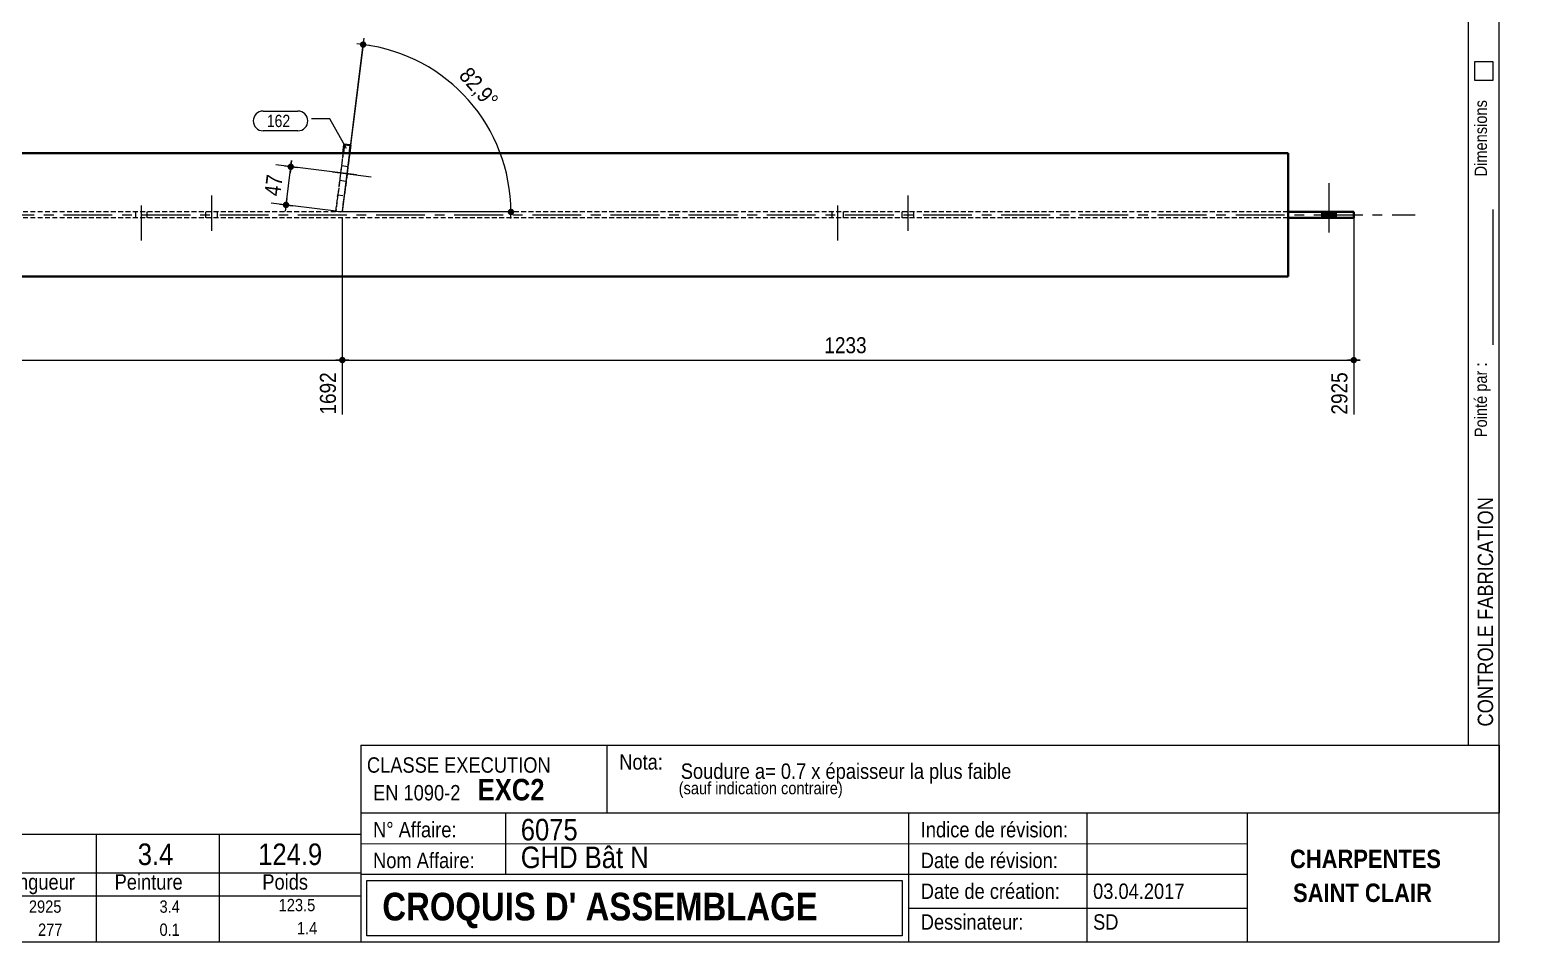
# Model space of a CAD drawing. Header units: millimetres. Extents: x 2 to 410, y 5 to 282.
# Drawn here: x 166.2 to 410, y 5 to 153.2 of the extents above; entities that cross this region are included whole.
import ezdxf

# ---------------------------------------------------------------- set-up
doc = ezdxf.new("R2010")
doc.units = ezdxf.units.MM
for name, pattern in [('AXES', [12.7, 7.9375, -1.5875, 1.5875, -1.5875]), ('CACHE2', [1.190625, 0.79375, -0.396875]), ('INTERROMPUX2', [9.525, 6.35, -3.175])]:
    doc.linetypes.add(name, pattern=pattern)
for name, color, linetype, lineweight in [('Autre type objet', 1, 'Continuous', 0), ('Axe', 1, 'Continuous', 0), ('Boulon', 7, 'Continuous', 0), ('Cache', 7, 'Continuous', 0), ('Cotation', 7, 'Continuous', 0), ('Feuille dessin', 5, 'Continuous', 0), ('Piece', 2, 'Continuous', 0), ('Repère pièce', 3, 'Continuous', 0)]:
    doc.layers.add(name, color=color, linetype=linetype, lineweight=lineweight)
doc.styles.add('ARIAL', font='ARIAL.TTF')
doc.styles.add('ARIAL_BOLD', font='ARIALBD.TTF')
doc.styles.add('ARIAL_ITALIC', font='ARIALI.TTF')
doc.styles.add('ARIAL_NARROW', font='ARIAL.TTF')
doc.styles.add('COMIC_SANS_MS', font='COMIC.TTF')

# ---------------------------------------------------------------- blocks, each defined once
blk = doc.blocks.new('*A10')
at = {"layer": 'Boulon'}
blk.add_hatch(color=256, dxfattribs=at).paths.add_polyline_path([(378.56, 123.6), (378.56, 122.66), (376.16, 122.66), (376.16, 123.6)], flags=17)
blk.add_hatch(color=256, dxfattribs=at).paths.add_polyline_path([(378.56, 123.6), (378.56, 122.66), (376.16, 122.66), (376.16, 123.6)], flags=17)
blk.add_hatch(color=256, dxfattribs=at).paths.add_polyline_path([(378.56, 123.6), (378.56, 122.66), (376.16, 122.66), (376.16, 123.6)], flags=17)
at = {"layer": 'Boulon', "linetype": 'Continuous', "lineweight": 0}
for p, q in [((377.36, 120.26), (377.36, 128.26)), ((377.36, 120.26), (377.36, 128.26)), ((377.36, 120.26), (377.36, 128.26)), ((376.16, 122.66), (376.16, 123.6)), ((376.16, 122.66), (376.16, 123.6)), ((376.16, 122.66), (376.16, 123.6)), ((378.56, 122.66), (378.56, 123.6)), ((378.56, 122.66), (378.56, 123.6)), ((378.56, 122.66), (378.56, 123.6))]:
    blk.add_line(p, q, dxfattribs=at)
blk = doc.blocks.new('*A12')
at = {"layer": 'Boulon', "linetype": 'INTERROMPUX2', "lineweight": 0}
for p, q in [((195.777565, 120.522191), (195.777565, 126.255524)), ((195.777565, 120.522191), (195.777565, 126.255524)), ((194.844232, 122.655524), (194.844232, 123.60219)), ((194.844232, 122.655524), (194.844232, 123.60219)), ((196.710899, 122.655524), (196.710899, 123.60219)), ((196.710899, 122.655524), (196.710899, 123.60219))]:
    blk.add_line(p, q, dxfattribs=at)
blk = doc.blocks.new('*A13')
at = {"layer": 'Boulon', "linetype": 'INTERROMPUX2', "lineweight": 0}
for p, q in [((184.310899, 124.668857), (184.310899, 118.935524)), ((184.310899, 124.668857), (184.310899, 118.935524)), ((183.377565, 123.60219), (183.377565, 122.655524)), ((183.377565, 123.60219), (183.377565, 122.655524)), ((185.244232, 123.60219), (185.244232, 122.655524)), ((185.244232, 123.60219), (185.244232, 122.655524))]:
    blk.add_line(p, q, dxfattribs=at)
blk = doc.blocks.new('*A14')
at = {"layer": 'Boulon', "linetype": 'INTERROMPUX2', "lineweight": 0}
for p, q in [((308.929569, 120.522191), (308.929569, 126.255524)), ((308.929569, 120.522191), (308.929569, 126.255524)), ((307.996235, 122.655524), (307.996235, 123.60219)), ((307.996235, 122.655524), (307.996235, 123.60219)), ((309.862902, 122.655524), (309.862902, 123.60219)), ((309.862902, 122.655524), (309.862902, 123.60219))]:
    blk.add_line(p, q, dxfattribs=at)
blk = doc.blocks.new('*A15')
at = {"layer": 'Boulon', "linetype": 'INTERROMPUX2', "lineweight": 0}
for p, q in [((297.462902, 124.668857), (297.462902, 118.935524)), ((297.462902, 124.668857), (297.462902, 118.935524)), ((296.529569, 123.60219), (296.529569, 122.655524)), ((296.529569, 123.60219), (296.529569, 122.655524)), ((298.396235, 123.60219), (298.396235, 122.655524)), ((298.396235, 123.60219), (298.396235, 122.655524))]:
    blk.add_line(p, q, dxfattribs=at)
blk = doc.blocks.new('*A16')
at = {"layer": 'Boulon', "linetype": 'INTERROMPUX2', "lineweight": 0}
for p, q in [((215.393243, 130.098778), (223.332168, 129.11213)), ((215.393243, 130.098778), (223.332168, 129.11213)), ((215.393243, 130.098778), (223.332168, 129.11213)), ((216.864394, 131.125175), (217.922918, 130.993622)), ((216.864394, 131.125175), (217.922918, 130.993622)), ((216.864394, 131.125175), (217.922918, 130.993622)), ((216.5684, 128.743498), (217.626923, 128.611945)), ((216.5684, 128.743498), (217.626923, 128.611945)), ((216.5684, 128.743498), (217.626923, 128.611945))]:
    blk.add_line(p, q, dxfattribs=at)
blk = doc.blocks.new('*A17')
at = {"layer": 'Axe', "color": 1, "linetype": 'AXES', "lineweight": 15}
blk.add_line((108.181611, 123.128857), (391.364735, 123.128857), dxfattribs=at)
at = {"layer": 'Cache', "color": 7, "linetype": 'CACHE2', "lineweight": 20}
for p, q in [((370.697986, 123.60219), (108.181611, 123.60219)), ((370.697986, 122.655524), (108.181611, 122.655524))]:
    blk.add_line(p, q, dxfattribs=at)
at = {"layer": 'Piece', "color": 2, "linetype": 'Continuous', "lineweight": 40}
for p, q in [((108.181611, 133.128857), (370.697986, 133.128857)), ((370.697986, 133.128857), (370.697986, 113.128857)), ((381.364735, 123.60219), (370.697986, 123.60219)), ((381.364735, 122.655524), (370.697986, 122.655524)), ((381.364735, 123.60219), (381.364735, 122.655524)), ((370.697986, 113.128857), (108.181611, 113.128857))]:
    blk.add_line(p, q, dxfattribs=at)
blk = doc.blocks.new('*A18')
at = {"layer": 'Cache', "color": 7, "linetype": 'CACHE2', "lineweight": 20}
for p, q in [((217.29217, 134.564972), (216.274732, 126.379965)), ((218.35069, 134.433392), (217.333252, 126.248386)), ((218.35069, 134.433392), (218.349779, 134.433505)), ((217.112729, 133.128857), (216.273822, 126.380078)), ((218.187605, 133.128857), (217.332342, 126.248499)), ((215.944939, 123.73377), (216.273822, 126.380078)), ((216.274732, 126.379965), (215.945718, 123.733673)), ((216.273822, 126.380078), (217.333252, 126.248386)), ((217.003459, 123.60219), (217.332342, 126.248499)), ((217.004238, 123.602094), (217.333252, 126.248386)), ((215.945718, 123.733673), (215.944939, 123.73377)), ((215.944939, 123.73377), (217.004238, 123.602094))]:
    blk.add_line(p, q, dxfattribs=at)
at = {"layer": 'Piece', "color": 2, "linetype": 'Continuous', "lineweight": 40}
for p, q in [((217.291259, 134.565085), (217.112729, 133.128857)), ((217.291259, 134.565085), (217.29217, 134.564972)), ((217.291259, 134.565085), (218.35069, 134.433392)), ((218.349779, 134.433505), (218.187605, 133.128857))]:
    blk.add_line(p, q, dxfattribs=at)
blk = doc.blocks.new('*A19')
at = {"layer": 'Feuille dessin', "linetype": 'Continuous', "lineweight": 0}
for p, q in [((405, 5), (405, 282)), ((5, 5), (405, 5))]:
    blk.add_line(p, q, dxfattribs=at)
blk = doc.blocks.new('*A20')
at = {"layer": 'Autre type objet', "linetype": 'Continuous', "lineweight": 0}
for p, q in [((400, 37), (400, 282)), ((400, 282), (410, 282)), ((401, 281), (401, 278)), ((404, 281), (401, 281)), ((404, 278), (404, 281)), ((405, 37), (405, 282)), ((410, 282), (410, 240)), ((401, 278), (404, 278)), ((404, 246.898947), (401, 246.898947)), ((401, 246.898947), (401, 243.898947)), ((404, 243.898947), (404, 246.898947)), ((401, 243.898947), (404, 243.898947)), ((410, 240), (405, 235)), ((404, 206.87143), (404, 228.87143)), ((401, 181), (401, 178)), ((404, 181), (401, 181)), ((404, 178), (404, 181)), ((401, 178), (404, 178)), ((401, 148), (401, 145)), ((404, 148), (401, 148)), ((404, 145), (404, 148)), ((401, 145), (404, 145)), ((404, 102), (404, 124)), ((400, 37), (405, 37))]:
    blk.add_line(p, q, dxfattribs=at)
at = {"layer": 'Autre type objet', "width": 0.85}
for s, height, style, p in [('Marquage', 2, 'ARIAL', (402.175102, 263.861793)), ('/Etiquette', 2, 'ARIAL', (404.882157, 264.509258)), ('6075 / [4-.21] Ind 0', 2.5, 'ARIAL_ITALIC', (409, 242.657715)), ('VISA', 2, 'ARIAL', (403.660159, 254.754913)), ('Soudures', 2, 'ARIAL', (403, 231.189963)), ('Soudé par :', 2, 'ARIAL', (403.230161, 192.415081)), ('Nbre de pièces', 2, 'ARIAL', (403, 158)), ('Dimensions', 2, 'ARIAL', (403, 129.364258)), ('Pointé par :', 2, 'ARIAL', (403, 87)), ('CONTROLE FABRICATION', 2.5, 'ARIAL', (404, 40))]:
    blk.add_text(s, height=height, rotation=90, dxfattribs=dict(at, style=style)).set_placement(p)
blk = doc.blocks.new('*A21')
at = {"layer": 'Autre type objet', "linetype": 'Continuous', "lineweight": 0}
for p, q in [((220, 37), (405, 37)), ((220, 37), (220, 26)), ((260, 37), (260, 26)), ((405, 37), (405, 26)), ((220, 26), (405, 26))]:
    blk.add_line(p, q, dxfattribs=at)
at = {"layer": 'Autre type objet', "width": 0.85}
for s, height, style, p in [('CLASSE EXECUTION', 2.5, 'ARIAL', (221, 32.5)), ('Nota:', 2.5, 'ARIAL', (262, 33)), ('Soudure a= 0.7 x épaisseur la plus faible', 2.5, 'ARIAL', (272, 31.5)), ('EN 1090-2', 2.5, 'ARIAL', (222, 28)), ('EXC2', 3.5, 'ARIAL_BOLD', (239, 28)), (' (sauf indication contraire)', 2, 'ARIAL', (271, 29))]:
    blk.add_text(s, height=height, dxfattribs=dict(at, style=style)).set_placement(p)
blk = doc.blocks.new('*A22')
at = {"layer": 'Autre type objet', "linetype": 'Continuous', "lineweight": 0}
for p, q in [((35, 22.526986), (220, 22.526986)), ((35.000031, 22.526887), (35, 12.5)), ((89, 22.192397), (124, 22.192397)), ((89, 16.624117), (89, 22.192397)), ((124, 22.192397), (124, 16.624117)), ((177.006307, 22.526553), (177, 12.5)), ((197.000069, 22.525594), (197, 12.5)), ((219.999994, 22.526914), (220, 12.5)), ((35, 16.25), (220, 16.25)), ((54, 16.25), (54, 12.5)), ((124, 16.624117), (89, 16.624117)), ((101, 16.25), (101, 12.5)), ((111, 16.25), (111, 12.5)), ((130, 16.25), (130, 12.5)), ((159, 16.25), (159, 12.5)), ((35, 12.5), (220, 12.5)), ((35, 12.5), (35, 8.75)), ((54, 12.5), (54, 8.75)), ((101, 12.5), (101, 8.75)), ((111, 12.5), (111, 8.75)), ((130, 12.5), (130, 8.75)), ((159, 12.5), (159, 8.75)), ((177, 12.5), (177, 8.75)), ((197, 12.5), (197, 8.75)), ((220, 12.5), (220, 8.75)), ((35, 8.75), (35, 5)), ((54, 8.75), (54, 5)), ((101, 8.75), (101, 5)), ((111, 8.75), (111, 5)), ((130, 8.75), (130, 5)), ((159, 8.75), (159, 5)), ((177, 8.75), (177, 5)), ((197, 8.75), (197, 5)), ((220, 8.75), (220, 5))]:
    blk.add_line(p, q, dxfattribs=at)
at = {"layer": 'Autre type objet', "width": 0.85}
for s, height, style, p in [('TOLERANCES ESSENTIELLES CONFORMES A LA NORME 1090-1', 2.5, 'ARIAL_BOLD', (38, 23.677143)), ('LISTE POUR UN ASSEMBLAGE:', 2.5, 'ARIAL', (36, 18.028635)), ('Rep:', 3, 'ARIAL_NARROW', (89.824804, 17.841901)), ('4-21', 4, 'ARIAL', (100.65625, 17.5)), ('Qtité:', 3, 'ARIAL', (131.03794, 17.899058)), ('1', 3.5, 'ARIAL', (140.83694, 17.899058)), ('3.4', 3.5, 'ARIAL', (183.758911, 17.5)), ('124.9', 3.5, 'ARIAL', (203.3302, 17.5)), ('Repère', 2.5, 'ARIAL', (39, 13.5)), ('Profil', 2.5, 'ARIAL', (72, 13.5)), ('Qté', 2.5, 'ARIAL', (103, 13.5)), ('Matériau', 2.5, 'ARIAL', (114, 13.5)), ('Revêtement', 2.5, 'ARIAL', (134, 13.5)), ('Longueur', 2.5, 'ARIAL', (161, 13.5)), ('Peinture', 2.5, 'ARIAL', (180, 13.5)), ('Poids', 2.5, 'ARIAL', (204, 13.5)), ('154', 2, 'ARIAL', (37, 10)), ('IPE300', 2, 'ARIAL', (55, 9.75)), ('1', 2, 'ARIAL', (107.186523, 9.75)), ('S275JR', 2, 'ARIAL', (116.259277, 9.75)), ('PEINTURE', 2, 'ARIAL', (137.896973, 9.75)), ('2925', 2, 'ARIAL', (166.070312, 9.75)), ('3.4', 2, 'ARIAL', (187.295898, 9.75)), ('123.5', 2, 'ARIAL', (206.663086, 10)), ('162', 2, 'ARIAL', (37, 6.25)), ('PL8*82', 2, 'ARIAL', (55, 6)), ('1', 2, 'ARIAL', (107.186523, 6)), ('S235JR', 2, 'ARIAL', (116.259277, 6)), ('277', 2, 'ARIAL', (167.553711, 6)), ('0.1', 2, 'ARIAL', (187.295898, 6)), ('1.4', 2, 'ARIAL', (209.629883, 6.25))]:
    blk.add_text(s, height=height, dxfattribs=dict(at, style=style)).set_placement(p)
blk = doc.blocks.new('*A23')
at = {"layer": 'Autre type objet', "linetype": 'Continuous', "lineweight": 0}
for p, q in [((220, 26), (405, 26)), ((220, 26), (220, 5)), ((243.5, 26), (243.5, 16)), ((309, 26), (309, 5)), ((338, 26), (338, 5)), ((364.113616, 5), (364.113616, 26)), ((405, 5), (405, 26)), ((220, 21), (364.091573, 20.947521)), ((220, 16), (309, 16)), ((221, 15), (308, 15)), ((221, 6), (221, 15)), ((308, 15), (308, 6)), ((309, 16), (364.1638, 15.995557)), ((309, 10.5), (364.091381, 10.5)), ((220, 5), (405, 5)), ((308, 6), (221, 6))]:
    blk.add_line(p, q, dxfattribs=at)
at = {"layer": 'Autre type objet', "width": 0.85}
for s, height, style, p in [('N° Affaire:', 2.5, 'ARIAL_NARROW', (222, 22)), ('6075', 3.5, 'ARIAL', (246, 21.5)), ('Indice de révision:', 2.5, 'ARIAL_NARROW', (311, 22)), ('Nom Affaire:', 2.5, 'ARIAL_NARROW', (222, 17)), ('GHD Bât N', 3.5, 'ARIAL', (246, 17)), ('Date de révision:', 2.5, 'ARIAL_NARROW', (311, 17)), ('CHARPENTES', 3, 'ARIAL_BOLD', (371, 17)), ('Date de création:', 2.5, 'ARIAL_NARROW', (311, 12)), ("CROQUIS D' ASSEMBLAGE", 4.5, 'ARIAL_BOLD', (223.5, 8.5)), ('03.04.2017', 2.5, 'ARIAL', (339, 12)), ('SAINT CLAIR', 3, 'ARIAL_BOLD', (371.5, 11.5)), ('Dessinateur:', 2.5, 'ARIAL_NARROW', (311, 7)), ('SD', 2.5, 'ARIAL', (339, 7))]:
    blk.add_text(s, height=height, dxfattribs=dict(at, style=style)).set_placement(p)
blk = doc.blocks.new('*A50')
at = {"layer": 'Cotation'}
for points in [[(208.6, 130.42), (208.57, 130.42), (208.55, 130.43), (208.52, 130.43), (208.5, 130.44), (208.47, 130.44), (208.45, 130.45), (208.42, 130.46), (208.4, 130.47), (208.38, 130.48), (208.36, 130.49), (208.33, 130.51), (208.31, 130.52), (208.29, 130.54), (208.27, 130.56), (208.26, 130.57), (208.24, 130.59), (208.22, 130.61), (208.21, 130.63), (208.19, 130.65), (208.18, 130.67), (208.17, 130.7), (208.15, 130.72), (208.14, 130.74), (208.13, 130.77), (208.13, 130.79), (208.12, 130.81), (208.11, 130.84), (208.11, 130.86), (208.11, 130.89), (208.1, 130.91), (208.1, 130.94), (208.1, 130.97), (208.11, 130.99), (208.11, 131.02), (208.11, 131.04), (208.12, 131.07), (208.13, 131.09), (208.13, 131.12), (208.14, 131.14), (208.15, 131.16), (208.17, 131.19), (208.18, 131.21), (208.19, 131.23), (208.21, 131.25), (208.22, 131.27), (208.24, 131.29), (208.26, 131.31), (208.27, 131.33), (208.29, 131.34), (208.31, 131.36), (208.33, 131.37), (208.36, 131.39), (208.38, 131.4), (208.4, 131.41), (208.42, 131.42), (208.45, 131.43), (208.47, 131.44), (208.5, 131.44), (208.52, 131.45), (208.55, 131.45), (208.57, 131.46), (208.6, 131.46), (208.62, 131.46), (208.65, 131.46), (208.67, 131.46), (208.7, 131.45), (208.73, 131.45), (208.75, 131.44), (208.77, 131.44), (208.8, 131.43), (208.82, 131.42), (208.85, 131.41), (208.87, 131.4), (208.89, 131.39), (208.91, 131.37), (208.93, 131.36), (208.95, 131.34), (208.97, 131.33), (208.99, 131.31), (209.01, 131.29), (209.03, 131.27), (209.04, 131.25), (209.06, 131.23), (209.07, 131.21), (209.08, 131.19), (209.09, 131.16), (209.1, 131.14), (209.11, 131.12), (209.12, 131.09), (209.13, 131.07), (209.13, 131.04), (209.14, 131.02), (209.14, 130.99), (209.14, 130.97), (209.14, 130.94), (209.14, 130.91), (209.14, 130.89), (209.14, 130.86), (209.13, 130.84), (209.13, 130.81), (209.12, 130.79), (209.11, 130.77), (209.1, 130.74), (209.09, 130.72), (209.08, 130.7), (209.07, 130.67), (209.06, 130.65), (209.04, 130.63), (209.03, 130.61), (209.01, 130.59), (208.99, 130.57), (208.97, 130.56), (208.95, 130.54), (208.93, 130.52), (208.91, 130.51), (208.89, 130.49), (208.87, 130.48), (208.85, 130.47), (208.82, 130.46), (208.8, 130.45), (208.77, 130.44), (208.75, 130.44), (208.73, 130.43), (208.7, 130.43), (208.67, 130.42), (208.65, 130.42), (208.62, 130.42)], [(207.83, 124.22), (207.8, 124.22), (207.78, 124.23), (207.75, 124.23), (207.73, 124.24), (207.7, 124.24), (207.68, 124.25), (207.65, 124.26), (207.63, 124.27), (207.61, 124.28), (207.59, 124.29), (207.56, 124.31), (207.54, 124.32), (207.52, 124.34), (207.5, 124.35), (207.49, 124.37), (207.47, 124.39), (207.45, 124.41), (207.44, 124.43), (207.42, 124.45), (207.41, 124.47), (207.39, 124.49), (207.38, 124.52), (207.37, 124.54), (207.36, 124.56), (207.36, 124.59), (207.35, 124.61), (207.34, 124.64), (207.34, 124.66), (207.34, 124.69), (207.33, 124.71), (207.33, 124.74), (207.33, 124.77), (207.34, 124.79), (207.34, 124.82), (207.34, 124.84), (207.35, 124.87), (207.36, 124.89), (207.36, 124.91), (207.37, 124.94), (207.38, 124.96), (207.39, 124.98), (207.41, 125.01), (207.42, 125.03), (207.44, 125.05), (207.45, 125.07), (207.47, 125.09), (207.49, 125.11), (207.5, 125.12), (207.52, 125.14), (207.54, 125.16), (207.56, 125.17), (207.59, 125.19), (207.61, 125.2), (207.63, 125.21), (207.65, 125.22), (207.68, 125.23), (207.7, 125.24), (207.73, 125.24), (207.75, 125.25), (207.78, 125.25), (207.8, 125.26), (207.83, 125.26), (207.85, 125.26), (207.88, 125.26), (207.9, 125.26), (207.93, 125.25), (207.95, 125.25), (207.98, 125.24), (208, 125.24), (208.03, 125.23), (208.05, 125.22), (208.08, 125.21), (208.1, 125.2), (208.12, 125.19), (208.14, 125.17), (208.16, 125.16), (208.18, 125.14), (208.2, 125.12), (208.22, 125.11), (208.24, 125.09), (208.26, 125.07), (208.27, 125.05), (208.29, 125.03), (208.3, 125.01), (208.31, 124.98), (208.32, 124.96), (208.33, 124.94), (208.34, 124.91), (208.35, 124.89), (208.36, 124.87), (208.36, 124.84), (208.37, 124.82), (208.37, 124.79), (208.37, 124.77), (208.37, 124.74), (208.37, 124.71), (208.37, 124.69), (208.37, 124.66), (208.36, 124.64), (208.36, 124.61), (208.35, 124.59), (208.34, 124.56), (208.33, 124.54), (208.32, 124.52), (208.31, 124.49), (208.3, 124.47), (208.29, 124.45), (208.27, 124.43), (208.26, 124.41), (208.24, 124.39), (208.22, 124.37), (208.2, 124.35), (208.18, 124.34), (208.16, 124.32), (208.14, 124.31), (208.12, 124.29), (208.1, 124.28), (208.08, 124.27), (208.05, 124.26), (208.03, 124.25), (208, 124.24), (207.98, 124.24), (207.95, 124.23), (207.93, 124.23), (207.9, 124.22), (207.88, 124.22), (207.85, 124.22)]]:
    blk.add_hatch(color=256, dxfattribs=at).paths.add_polyline_path(points, flags=17)
at = {"layer": 'Cotation', "linetype": 'Continuous', "lineweight": 0}
for p, q in [((208.75, 131.97), (208.5, 129.91)), ((208.62, 130.94), (208.75, 131.97)), ((219.31, 129.61), (206.22, 131.24)), ((207.59, 131.07), (209.66, 130.81)), ((207.85, 124.74), (208.62, 130.94)), ((216.01, 123.73), (205.45, 125.04)), ((206.82, 124.87), (208.89, 124.61)), ((207.98, 125.77), (207.72, 123.71)), ((207.85, 124.74), (207.72, 123.71))]:
    blk.add_line(p, q, dxfattribs=at)
at = {"layer": 'Cotation'}
for p in [(208.62, 130.94), (207.85, 124.74)]:
    blk.add_point(p, dxfattribs=at)
at = {"layer": 'Cotation', "style": 'ARIAL', "width": 0.85}
blk.add_text('47', height=2.6, rotation=82.9127, dxfattribs=at).set_placement((206.89, 126.06))
blk = doc.blocks.new('*A51')
at = {"layer": 'Cotation'}
for points in [[(24.06, 99.02), (24.03, 99.02), (24.01, 99.02), (23.98, 99.02), (23.96, 99.03), (23.93, 99.04), (23.91, 99.04), (23.88, 99.05), (23.86, 99.06), (23.84, 99.08), (23.82, 99.09), (23.79, 99.1), (23.77, 99.12), (23.75, 99.13), (23.73, 99.15), (23.71, 99.17), (23.7, 99.19), (23.68, 99.2), (23.66, 99.22), (23.65, 99.25), (23.64, 99.27), (23.62, 99.29), (23.61, 99.31), (23.6, 99.34), (23.59, 99.36), (23.58, 99.38), (23.58, 99.41), (23.57, 99.43), (23.57, 99.46), (23.57, 99.48), (23.56, 99.51), (23.56, 99.53), (23.56, 99.56), (23.57, 99.59), (23.57, 99.61), (23.57, 99.64), (23.58, 99.66), (23.58, 99.69), (23.59, 99.71), (23.6, 99.73), (23.61, 99.76), (23.62, 99.78), (23.64, 99.8), (23.65, 99.82), (23.66, 99.84), (23.68, 99.86), (23.7, 99.88), (23.71, 99.9), (23.73, 99.92), (23.75, 99.94), (23.77, 99.95), (23.79, 99.97), (23.82, 99.98), (23.84, 99.99), (23.86, 100), (23.88, 100.01), (23.91, 100.02), (23.93, 100.03), (23.96, 100.04), (23.98, 100.04), (24.01, 100.05), (24.03, 100.05), (24.06, 100.05), (24.08, 100.05), (24.11, 100.05), (24.13, 100.05), (24.16, 100.05), (24.18, 100.04), (24.21, 100.04), (24.23, 100.03), (24.26, 100.02), (24.28, 100.01), (24.3, 100), (24.33, 99.99), (24.35, 99.98), (24.37, 99.97), (24.39, 99.95), (24.41, 99.94), (24.43, 99.92), (24.45, 99.9), (24.47, 99.88), (24.48, 99.86), (24.5, 99.84), (24.51, 99.82), (24.53, 99.8), (24.54, 99.78), (24.55, 99.76), (24.56, 99.73), (24.57, 99.71), (24.58, 99.69), (24.59, 99.66), (24.59, 99.64), (24.6, 99.61), (24.6, 99.59), (24.6, 99.56), (24.6, 99.53), (24.6, 99.51), (24.6, 99.48), (24.6, 99.46), (24.59, 99.43), (24.59, 99.41), (24.58, 99.38), (24.57, 99.36), (24.56, 99.34), (24.55, 99.31), (24.54, 99.29), (24.53, 99.27), (24.51, 99.25), (24.5, 99.22), (24.48, 99.2), (24.47, 99.19), (24.45, 99.17), (24.43, 99.15), (24.41, 99.13), (24.39, 99.12), (24.37, 99.1), (24.35, 99.09), (24.33, 99.08), (24.3, 99.06), (24.28, 99.05), (24.26, 99.04), (24.23, 99.04), (24.21, 99.03), (24.18, 99.02), (24.16, 99.02), (24.13, 99.02), (24.11, 99.02), (24.08, 99.01)], [(216.98, 99.02), (216.95, 99.02), (216.93, 99.02), (216.9, 99.02), (216.88, 99.03), (216.85, 99.04), (216.83, 99.04), (216.81, 99.05), (216.78, 99.06), (216.76, 99.08), (216.74, 99.09), (216.72, 99.1), (216.69, 99.12), (216.67, 99.13), (216.66, 99.15), (216.64, 99.17), (216.62, 99.19), (216.6, 99.2), (216.59, 99.22), (216.57, 99.25), (216.56, 99.27), (216.55, 99.29), (216.53, 99.31), (216.52, 99.34), (216.51, 99.36), (216.51, 99.38), (216.5, 99.41), (216.49, 99.43), (216.49, 99.46), (216.49, 99.48), (216.48, 99.51), (216.48, 99.53), (216.48, 99.56), (216.49, 99.59), (216.49, 99.61), (216.49, 99.64), (216.5, 99.66), (216.51, 99.69), (216.51, 99.71), (216.52, 99.73), (216.53, 99.76), (216.55, 99.78), (216.56, 99.8), (216.57, 99.82), (216.59, 99.84), (216.6, 99.86), (216.62, 99.88), (216.64, 99.9), (216.66, 99.92), (216.67, 99.94), (216.69, 99.95), (216.72, 99.97), (216.74, 99.98), (216.76, 99.99), (216.78, 100), (216.81, 100.01), (216.83, 100.02), (216.85, 100.03), (216.88, 100.04), (216.9, 100.04), (216.93, 100.05), (216.95, 100.05), (216.98, 100.05), (217, 100.05), (217.03, 100.05), (217.06, 100.05), (217.08, 100.05), (217.11, 100.04), (217.13, 100.04), (217.16, 100.03), (217.18, 100.02), (217.2, 100.01), (217.23, 100), (217.25, 99.99), (217.27, 99.98), (217.29, 99.97), (217.31, 99.95), (217.33, 99.94), (217.35, 99.92), (217.37, 99.9), (217.39, 99.88), (217.41, 99.86), (217.42, 99.84), (217.44, 99.82), (217.45, 99.8), (217.46, 99.78), (217.47, 99.76), (217.48, 99.73), (217.49, 99.71), (217.5, 99.69), (217.51, 99.66), (217.51, 99.64), (217.52, 99.61), (217.52, 99.59), (217.52, 99.56), (217.52, 99.53), (217.52, 99.51), (217.52, 99.48), (217.52, 99.46), (217.51, 99.43), (217.51, 99.41), (217.5, 99.38), (217.49, 99.36), (217.48, 99.34), (217.47, 99.31), (217.46, 99.29), (217.45, 99.27), (217.44, 99.25), (217.42, 99.22), (217.41, 99.2), (217.39, 99.19), (217.37, 99.17), (217.35, 99.15), (217.33, 99.13), (217.31, 99.12), (217.29, 99.1), (217.27, 99.09), (217.25, 99.08), (217.23, 99.06), (217.2, 99.05), (217.18, 99.04), (217.16, 99.04), (217.13, 99.03), (217.11, 99.02), (217.08, 99.02), (217.06, 99.02), (217.03, 99.02), (217, 99.01)]]:
    blk.add_hatch(color=256, dxfattribs=at).paths.add_polyline_path(points, flags=17)
at = {"layer": 'Cotation', "linetype": 'Continuous', "lineweight": 0}
for p, q in [((217, 122.6), (217, 90.68)), ((24.08, 121.66), (24.08, 96.47)), ((24.08, 100.57), (24.08, 98.49)), ((217, 100.57), (217, 98.49)), ((25.12, 99.53), (23.04, 99.53)), ((24.08, 99.53), (23.04, 99.53)), ((24.08, 99.53), (217, 99.53)), ((218.04, 99.53), (215.96, 99.53)), ((217, 99.53), (218.04, 99.53))]:
    blk.add_line(p, q, dxfattribs=at)
at = {"layer": 'Cotation'}
for p in [(24.08, 99.53), (217, 99.53)]:
    blk.add_point(p, dxfattribs=at)
at = {"layer": 'Cotation', "style": 'ARIAL', "width": 0.85}
blk.add_text('1692', height=2.6, dxfattribs=at).set_placement((116.69, 100.65))
for s, p in [('0', (23.04, 96.47)), ('1692', (215.96, 90.68))]:
    blk.add_text(s, height=2.6, rotation=90.0002, dxfattribs=at).set_placement(p)
blk = doc.blocks.new('*A52')
at = {"layer": 'Cotation'}
for points in [[(216.98, 99.02), (216.95, 99.02), (216.93, 99.02), (216.9, 99.02), (216.88, 99.03), (216.85, 99.04), (216.83, 99.04), (216.81, 99.05), (216.78, 99.06), (216.76, 99.08), (216.74, 99.09), (216.72, 99.1), (216.69, 99.12), (216.67, 99.13), (216.66, 99.15), (216.64, 99.17), (216.62, 99.19), (216.6, 99.2), (216.59, 99.22), (216.57, 99.25), (216.56, 99.27), (216.55, 99.29), (216.53, 99.31), (216.52, 99.34), (216.51, 99.36), (216.51, 99.38), (216.5, 99.41), (216.49, 99.43), (216.49, 99.46), (216.49, 99.48), (216.48, 99.51), (216.48, 99.53), (216.48, 99.56), (216.49, 99.59), (216.49, 99.61), (216.49, 99.64), (216.5, 99.66), (216.51, 99.69), (216.51, 99.71), (216.52, 99.73), (216.53, 99.76), (216.55, 99.78), (216.56, 99.8), (216.57, 99.82), (216.59, 99.84), (216.6, 99.86), (216.62, 99.88), (216.64, 99.9), (216.66, 99.92), (216.67, 99.94), (216.69, 99.95), (216.72, 99.97), (216.74, 99.98), (216.76, 99.99), (216.78, 100), (216.81, 100.01), (216.83, 100.02), (216.85, 100.03), (216.88, 100.04), (216.9, 100.04), (216.93, 100.05), (216.95, 100.05), (216.98, 100.05), (217, 100.05), (217.03, 100.05), (217.06, 100.05), (217.08, 100.05), (217.11, 100.04), (217.13, 100.04), (217.16, 100.03), (217.18, 100.02), (217.2, 100.01), (217.23, 100), (217.25, 99.99), (217.27, 99.98), (217.29, 99.97), (217.31, 99.95), (217.33, 99.94), (217.35, 99.92), (217.37, 99.9), (217.39, 99.88), (217.41, 99.86), (217.42, 99.84), (217.44, 99.82), (217.45, 99.8), (217.46, 99.78), (217.47, 99.76), (217.48, 99.73), (217.49, 99.71), (217.5, 99.69), (217.51, 99.66), (217.51, 99.64), (217.52, 99.61), (217.52, 99.59), (217.52, 99.56), (217.52, 99.53), (217.52, 99.51), (217.52, 99.48), (217.52, 99.46), (217.51, 99.43), (217.51, 99.41), (217.5, 99.38), (217.49, 99.36), (217.48, 99.34), (217.47, 99.31), (217.46, 99.29), (217.45, 99.27), (217.44, 99.25), (217.42, 99.22), (217.41, 99.2), (217.39, 99.19), (217.37, 99.17), (217.35, 99.15), (217.33, 99.13), (217.31, 99.12), (217.29, 99.1), (217.27, 99.09), (217.25, 99.08), (217.23, 99.06), (217.2, 99.05), (217.18, 99.04), (217.16, 99.04), (217.13, 99.03), (217.11, 99.02), (217.08, 99.02), (217.06, 99.02), (217.03, 99.02), (217, 99.01)], [(381.34, 99.02), (381.31, 99.02), (381.29, 99.02), (381.26, 99.02), (381.24, 99.03), (381.21, 99.04), (381.19, 99.04), (381.17, 99.05), (381.14, 99.06), (381.12, 99.08), (381.1, 99.09), (381.08, 99.1), (381.05, 99.12), (381.03, 99.13), (381.02, 99.15), (381, 99.17), (380.98, 99.19), (380.96, 99.2), (380.95, 99.22), (380.93, 99.25), (380.92, 99.27), (380.91, 99.29), (380.89, 99.31), (380.88, 99.34), (380.88, 99.36), (380.87, 99.38), (380.86, 99.41), (380.85, 99.43), (380.85, 99.46), (380.85, 99.48), (380.85, 99.51), (380.84, 99.53), (380.85, 99.56), (380.85, 99.59), (380.85, 99.61), (380.85, 99.64), (380.86, 99.66), (380.87, 99.69), (380.88, 99.71), (380.88, 99.73), (380.89, 99.76), (380.91, 99.78), (380.92, 99.8), (380.93, 99.82), (380.95, 99.84), (380.96, 99.86), (380.98, 99.88), (381, 99.9), (381.02, 99.92), (381.03, 99.94), (381.05, 99.95), (381.08, 99.97), (381.1, 99.98), (381.12, 99.99), (381.14, 100), (381.17, 100.01), (381.19, 100.02), (381.21, 100.03), (381.24, 100.04), (381.26, 100.04), (381.29, 100.05), (381.31, 100.05), (381.34, 100.05), (381.36, 100.05), (381.39, 100.05), (381.42, 100.05), (381.44, 100.05), (381.47, 100.04), (381.49, 100.04), (381.52, 100.03), (381.54, 100.02), (381.56, 100.01), (381.59, 100), (381.61, 99.99), (381.63, 99.98), (381.65, 99.97), (381.67, 99.95), (381.69, 99.94), (381.71, 99.92), (381.73, 99.9), (381.75, 99.88), (381.77, 99.86), (381.78, 99.84), (381.8, 99.82), (381.81, 99.8), (381.82, 99.78), (381.83, 99.76), (381.85, 99.73), (381.85, 99.71), (381.86, 99.69), (381.87, 99.66), (381.87, 99.64), (381.88, 99.61), (381.88, 99.59), (381.88, 99.56), (381.88, 99.53), (381.88, 99.51), (381.88, 99.48), (381.88, 99.46), (381.87, 99.43), (381.87, 99.41), (381.86, 99.38), (381.85, 99.36), (381.85, 99.34), (381.83, 99.31), (381.82, 99.29), (381.81, 99.27), (381.8, 99.25), (381.78, 99.22), (381.77, 99.2), (381.75, 99.19), (381.73, 99.17), (381.71, 99.15), (381.69, 99.13), (381.67, 99.12), (381.65, 99.1), (381.63, 99.09), (381.61, 99.08), (381.59, 99.06), (381.56, 99.05), (381.54, 99.04), (381.52, 99.04), (381.49, 99.03), (381.47, 99.02), (381.44, 99.02), (381.42, 99.02), (381.39, 99.02), (381.36, 99.01)]]:
    blk.add_hatch(color=256, dxfattribs=at).paths.add_polyline_path(points, flags=17)
at = {"layer": 'Cotation', "linetype": 'Continuous', "lineweight": 0}
for p, q in [((217, 122.6), (217, 90.68)), ((381.36, 122.6), (381.36, 90.68)), ((217, 100.57), (217, 98.49)), ((381.36, 100.57), (381.36, 98.49)), ((218.04, 99.53), (215.96, 99.53)), ((217, 99.53), (215.96, 99.53)), ((217, 99.53), (381.36, 99.53)), ((382.4, 99.53), (380.32, 99.53)), ((381.36, 99.53), (382.4, 99.53))]:
    blk.add_line(p, q, dxfattribs=at)
at = {"layer": 'Cotation'}
for p in [(217, 99.53), (381.36, 99.53)]:
    blk.add_point(p, dxfattribs=at)
at = {"layer": 'Cotation', "style": 'ARIAL', "width": 0.85}
blk.add_text('1233', height=2.6, dxfattribs=at).set_placement((295.33, 100.65))
blk.add_text('2925', height=2.6, rotation=90.0002, dxfattribs=at).set_placement((380.32, 90.68))
blk = doc.blocks.new('*A53')
at = {"layer": 'Cotation'}
for points in [[(220.36, 150.27), (220.33, 150.27), (220.3, 150.27), (220.28, 150.28), (220.25, 150.28), (220.23, 150.29), (220.21, 150.3), (220.18, 150.31), (220.16, 150.32), (220.14, 150.33), (220.11, 150.34), (220.09, 150.35), (220.07, 150.37), (220.05, 150.38), (220.03, 150.4), (220.01, 150.42), (220, 150.44), (219.98, 150.46), (219.96, 150.48), (219.95, 150.5), (219.94, 150.52), (219.92, 150.54), (219.91, 150.56), (219.9, 150.59), (219.89, 150.61), (219.88, 150.64), (219.88, 150.66), (219.87, 150.69), (219.87, 150.71), (219.86, 150.74), (219.86, 150.76), (219.86, 150.79), (219.86, 150.81), (219.86, 150.84), (219.87, 150.86), (219.87, 150.89), (219.88, 150.91), (219.88, 150.94), (219.89, 150.96), (219.9, 150.99), (219.91, 151.01), (219.92, 151.03), (219.94, 151.05), (219.95, 151.08), (219.96, 151.1), (219.98, 151.12), (220, 151.14), (220.01, 151.15), (220.03, 151.17), (220.05, 151.19), (220.07, 151.2), (220.09, 151.22), (220.11, 151.23), (220.14, 151.25), (220.16, 151.26), (220.18, 151.27), (220.21, 151.28), (220.23, 151.28), (220.25, 151.29), (220.28, 151.3), (220.3, 151.3), (220.33, 151.3), (220.36, 151.31), (220.38, 151.31), (220.41, 151.31), (220.43, 151.3), (220.46, 151.3), (220.48, 151.3), (220.51, 151.29), (220.53, 151.28), (220.56, 151.28), (220.58, 151.27), (220.6, 151.26), (220.63, 151.25), (220.65, 151.23), (220.67, 151.22), (220.69, 151.2), (220.71, 151.19), (220.73, 151.17), (220.75, 151.15), (220.77, 151.14), (220.78, 151.12), (220.8, 151.1), (220.81, 151.08), (220.83, 151.05), (220.84, 151.03), (220.85, 151.01), (220.86, 150.99), (220.87, 150.96), (220.88, 150.94), (220.89, 150.91), (220.89, 150.89), (220.9, 150.86), (220.9, 150.84), (220.9, 150.81), (220.9, 150.79), (220.9, 150.76), (220.9, 150.74), (220.9, 150.71), (220.89, 150.69), (220.89, 150.66), (220.88, 150.64), (220.87, 150.61), (220.86, 150.59), (220.85, 150.56), (220.84, 150.54), (220.83, 150.52), (220.81, 150.5), (220.8, 150.48), (220.78, 150.46), (220.77, 150.44), (220.75, 150.42), (220.73, 150.4), (220.71, 150.38), (220.69, 150.37), (220.67, 150.35), (220.65, 150.34), (220.63, 150.33), (220.6, 150.32), (220.58, 150.31), (220.56, 150.3), (220.53, 150.29), (220.51, 150.28), (220.48, 150.28), (220.46, 150.27), (220.43, 150.27), (220.41, 150.27), (220.38, 150.27)], [(244.37, 123.08), (244.35, 123.08), (244.32, 123.09), (244.3, 123.09), (244.27, 123.1), (244.25, 123.1), (244.22, 123.11), (244.2, 123.12), (244.18, 123.13), (244.15, 123.14), (244.13, 123.16), (244.11, 123.17), (244.09, 123.18), (244.07, 123.2), (244.05, 123.22), (244.03, 123.23), (244.01, 123.25), (244, 123.27), (243.98, 123.29), (243.97, 123.31), (243.95, 123.33), (243.94, 123.36), (243.93, 123.38), (243.92, 123.4), (243.91, 123.43), (243.9, 123.45), (243.89, 123.48), (243.89, 123.5), (243.88, 123.53), (243.88, 123.55), (243.88, 123.58), (243.88, 123.6), (243.88, 123.63), (243.88, 123.65), (243.88, 123.68), (243.89, 123.7), (243.89, 123.73), (243.9, 123.75), (243.91, 123.78), (243.92, 123.8), (243.93, 123.82), (243.94, 123.85), (243.95, 123.87), (243.97, 123.89), (243.98, 123.91), (244, 123.93), (244.01, 123.95), (244.03, 123.97), (244.05, 123.99), (244.07, 124), (244.09, 124.02), (244.11, 124.03), (244.13, 124.05), (244.15, 124.06), (244.18, 124.07), (244.2, 124.08), (244.22, 124.09), (244.25, 124.1), (244.27, 124.11), (244.3, 124.11), (244.32, 124.12), (244.35, 124.12), (244.37, 124.12), (244.4, 124.12), (244.42, 124.12), (244.45, 124.12), (244.47, 124.12), (244.5, 124.11), (244.52, 124.11), (244.55, 124.1), (244.57, 124.09), (244.6, 124.08), (244.62, 124.07), (244.64, 124.06), (244.67, 124.05), (244.69, 124.03), (244.71, 124.02), (244.73, 124), (244.75, 123.99), (244.77, 123.97), (244.78, 123.95), (244.8, 123.93), (244.82, 123.91), (244.83, 123.89), (244.84, 123.87), (244.86, 123.85), (244.87, 123.82), (244.88, 123.8), (244.89, 123.78), (244.9, 123.75), (244.9, 123.73), (244.91, 123.7), (244.91, 123.68), (244.92, 123.65), (244.92, 123.63), (244.92, 123.6), (244.92, 123.58), (244.92, 123.55), (244.91, 123.53), (244.91, 123.5), (244.9, 123.48), (244.9, 123.45), (244.89, 123.43), (244.88, 123.4), (244.87, 123.38), (244.86, 123.36), (244.84, 123.33), (244.83, 123.31), (244.82, 123.29), (244.8, 123.27), (244.78, 123.25), (244.77, 123.23), (244.75, 123.22), (244.73, 123.2), (244.71, 123.18), (244.69, 123.17), (244.67, 123.16), (244.64, 123.14), (244.62, 123.13), (244.6, 123.12), (244.57, 123.11), (244.55, 123.1), (244.52, 123.1), (244.5, 123.09), (244.47, 123.09), (244.45, 123.08), (244.42, 123.08), (244.4, 123.08)]]:
    blk.add_hatch(color=256, dxfattribs=at).paths.add_polyline_path(points, flags=17)
at = {"layer": 'Cotation', "linetype": 'Continuous', "lineweight": 0}
for p, q in [((220.51, 151.82), (220.25, 149.75)), ((220.38, 150.79), (217, 123.6)), ((217.13, 124.59), (220.38, 150.79)), ((221.41, 150.66), (219.35, 150.91)), ((244.4, 122.56), (244.4, 124.64)), ((244.4, 123.6), (217, 123.6)), ((245.44, 123.6), (243.36, 123.6))]:
    blk.add_line(p, q, dxfattribs=at)
blk.add_arc((217, 123.6), 27.39, 360, 82.9187, dxfattribs=at)
at = {"layer": 'Cotation'}
for p in [(220.38, 150.79), (244.4, 123.6)]:
    blk.add_point(p, dxfattribs=at)
at = {"layer": 'Cotation', "style": 'ARIAL', "width": 0.85}
blk.add_text('82,9°', height=2.6, rotation=-48.541, dxfattribs=at).set_placement((235.81, 145.65))
blk = doc.blocks.new('*A54')
at = {"layer": 'Repère pièce', "linetype": 'Continuous', "lineweight": 0}
for p, q in [((204.134257, 139.985104), (209.790312, 139.985104)), ((209.790312, 136.785104), (204.134257, 136.785104)), ((214.990312, 138.735104), (211.990312, 138.735104)), ((217.699617, 133.904785), (214.990312, 138.735104))]:
    blk.add_line(p, q, dxfattribs=at)
for centre, start, end in [((204.134257, 138.385104), 90, 270), ((209.790312, 138.385104), 270, 90)]:
    blk.add_arc(centre, 1.6, start, end, dxfattribs=at)
at = {"layer": 'Repère pièce', "style": 'COMIC_SANS_MS', "width": 0.85}
blk.add_text('162', height=2, dxfattribs=at).set_placement((204.734257, 137.385104))

msp = doc.modelspace()

# ---------------------------------------------------------------- block references
at = {"lineweight": 0}
for name in ['*A19', '*A20', '*A53', '*A54', '*A18', '*A17', '*A50', '*A16', '*A10', '*A13', '*A12', '*A15', '*A14', '*A51', '*A52', '*A21', '*A22', '*A23']:
    msp.add_blockref(name, (0, 0), dxfattribs=at)

doc.saveas('drawing.dxf')
